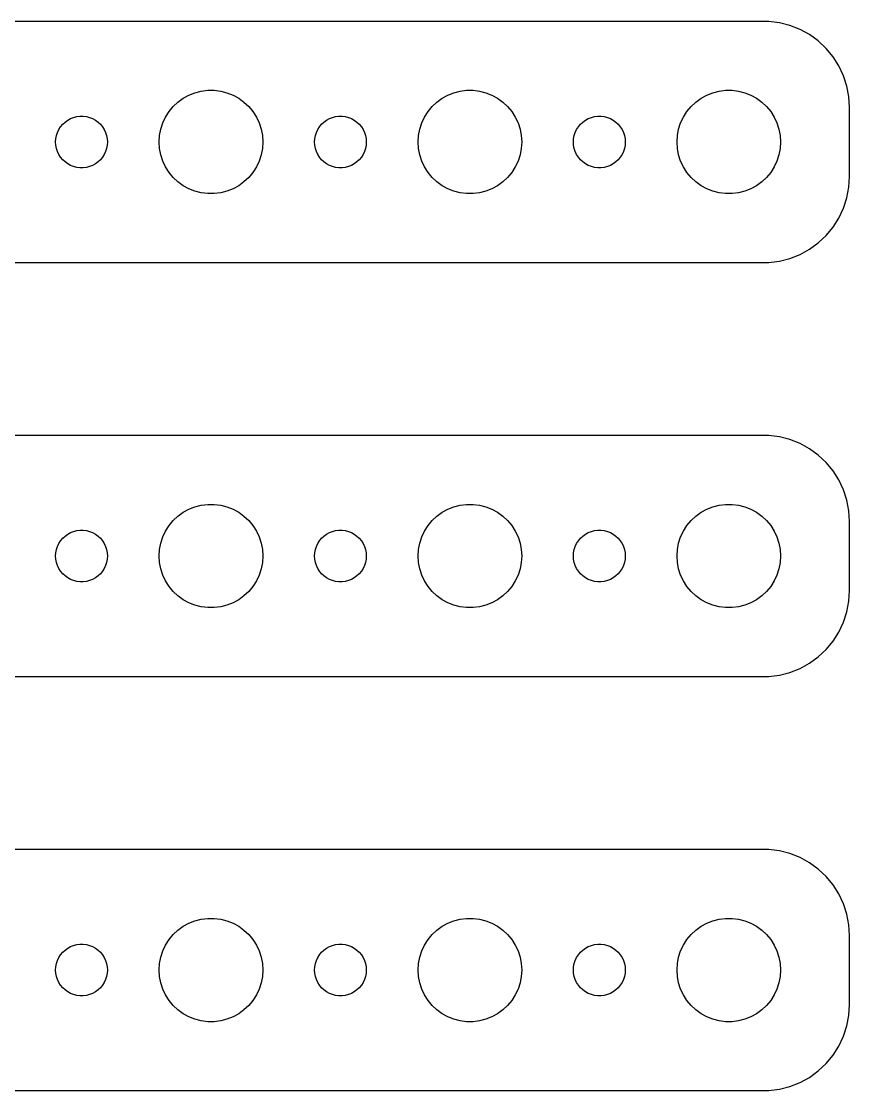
# Model space of a CAD drawing. Header units: metres. Extents: x -97 to 97, y 41 to 103.
# Drawn here: x 49 to 97, y 41 to 103 of the extents above; entities that cross this region are included whole.
import ezdxf

# ---------------------------------------------------------------- set-up
doc = ezdxf.new("R2010")
doc.units = ezdxf.units.M

msp = doc.modelspace()

# ---------------------------------------------------------------- linework, layer by layer
for p, q in [((92.3139, 102.99), (-92.3139, 102.99)), ((92.9369, 102.911), (92.3139, 102.99)), ((93.5451, 102.755), (92.9369, 102.911)), ((94.1289, 102.524), (93.5451, 102.755)), ((94.6791, 102.222), (94.1289, 102.524)), ((95.1871, 101.853), (94.6791, 102.222)), ((95.6448, 101.423), (95.1871, 101.853)), ((96.0451, 100.939), (95.6448, 101.423)), ((96.3815, 100.409), (96.0451, 100.939)), ((96.6489, 99.8406), (96.3815, 100.409)), ((96.8429, 99.2434), (96.6489, 99.8406)), ((96.9606, 98.6267), (96.8429, 99.2434)), ((58.3925, 98.533), (58.7227, 98.7145)), ((58.7227, 98.7145), (59.0729, 98.8532)), ((59.0729, 98.8532), (59.4379, 98.9469)), ((59.4379, 98.9469), (59.8116, 98.9941)), ((59.8116, 98.9941), (60.1884, 98.9941)), ((60.1884, 98.9941), (60.5621, 98.9469)), ((60.5621, 98.9469), (60.927, 98.8532)), ((60.927, 98.8532), (61.2773, 98.7145)), ((61.2773, 98.7145), (61.6075, 98.533)), ((73.3925, 98.533), (73.7227, 98.7145)), ((73.7227, 98.7145), (74.073, 98.8532)), ((74.073, 98.8532), (74.4379, 98.9469)), ((74.4379, 98.9469), (74.8116, 98.9941)), ((74.8116, 98.9941), (75.1884, 98.9941)), ((75.1884, 98.9941), (75.5621, 98.9469)), ((75.5621, 98.9469), (75.927, 98.8532)), ((75.927, 98.8532), (76.2773, 98.7145)), ((76.2773, 98.7145), (76.6075, 98.533)), ((88.3925, 98.533), (88.7227, 98.7145)), ((88.7227, 98.7145), (89.073, 98.8532)), ((89.073, 98.8532), (89.4379, 98.9469)), ((89.4379, 98.9469), (89.8116, 98.9941)), ((89.8116, 98.9941), (90.1884, 98.9941)), ((90.1884, 98.9941), (90.5621, 98.9469)), ((90.5621, 98.9469), (90.927, 98.8532)), ((90.927, 98.8532), (91.2773, 98.7145)), ((91.2773, 98.7145), (91.6075, 98.533)), ((97, 98), (96.9606, 98.6267)), ((57.5729, 97.7634), (57.8131, 98.0536)), ((57.8131, 98.0536), (58.0877, 98.3115)), ((58.0877, 98.3115), (58.3925, 98.533)), ((61.6075, 98.533), (61.9123, 98.3115)), ((61.9123, 98.3115), (62.1869, 98.0536)), ((62.1869, 98.0536), (62.427, 97.7634)), ((72.573, 97.7634), (72.8131, 98.0536)), ((72.8131, 98.0536), (73.0877, 98.3115)), ((73.0877, 98.3115), (73.3925, 98.533)), ((76.6075, 98.533), (76.9123, 98.3115)), ((76.9123, 98.3115), (77.1869, 98.0536)), ((77.1869, 98.0536), (77.427, 97.7634)), ((87.573, 97.7634), (87.8131, 98.0536)), ((87.8131, 98.0536), (88.0877, 98.3115)), ((88.0877, 98.3115), (88.3925, 98.533)), ((91.6075, 98.533), (91.9123, 98.3115)), ((91.9123, 98.3115), (92.1869, 98.0536)), ((92.1869, 98.0536), (92.427, 97.7634)), ((97, 94), (97, 98)), ((51.6963, 97.2665), (51.8613, 97.3572)), ((51.8613, 97.3572), (52.0365, 97.4266)), ((52.0365, 97.4266), (52.2189, 97.4734)), ((52.2189, 97.4734), (52.4058, 97.497)), ((52.4058, 97.497), (52.5942, 97.497)), ((52.5942, 97.497), (52.7811, 97.4734)), ((52.7811, 97.4734), (52.9635, 97.4266)), ((52.9635, 97.4266), (53.1387, 97.3572)), ((53.1387, 97.3572), (53.3037, 97.2665)), ((57.2107, 97.1044), (57.3711, 97.4453)), ((57.3711, 97.4453), (57.5729, 97.7634)), ((62.427, 97.7634), (62.6289, 97.4453)), ((62.6289, 97.4453), (62.7893, 97.1044)), ((66.6963, 97.2665), (66.8613, 97.3572)), ((66.8613, 97.3572), (67.0365, 97.4266)), ((67.0365, 97.4266), (67.2189, 97.4734)), ((67.2189, 97.4734), (67.4058, 97.497)), ((67.4058, 97.497), (67.5942, 97.497)), ((67.5942, 97.497), (67.7811, 97.4734)), ((67.7811, 97.4734), (67.9635, 97.4266)), ((67.9635, 97.4266), (68.1387, 97.3572)), ((68.1387, 97.3572), (68.3037, 97.2665)), ((72.2107, 97.1044), (72.3711, 97.4453)), ((72.3711, 97.4453), (72.573, 97.7634)), ((77.427, 97.7634), (77.6289, 97.4453)), ((77.6289, 97.4453), (77.7893, 97.1044)), ((81.6963, 97.2665), (81.8613, 97.3572)), ((81.8613, 97.3572), (82.0365, 97.4266)), ((82.0365, 97.4266), (82.2189, 97.4734)), ((82.2189, 97.4734), (82.4058, 97.497)), ((82.4058, 97.497), (82.5942, 97.497)), ((82.5942, 97.497), (82.7811, 97.4734)), ((82.7811, 97.4734), (82.9635, 97.4266)), ((82.9635, 97.4266), (83.1387, 97.3572)), ((83.1387, 97.3572), (83.3037, 97.2665)), ((87.2107, 97.1044), (87.3711, 97.4453)), ((87.3711, 97.4453), (87.573, 97.7634)), ((92.427, 97.7634), (92.6289, 97.4453)), ((92.6289, 97.4453), (92.7893, 97.1044)), ((51.1053, 96.5522), (51.1855, 96.7226)), ((51.1855, 96.7226), (51.2865, 96.8817)), ((51.2865, 96.8817), (51.4065, 97.0268)), ((51.4065, 97.0268), (51.5439, 97.1558)), ((51.5439, 97.1558), (51.6963, 97.2665)), ((53.3037, 97.2665), (53.4561, 97.1558)), ((53.4561, 97.1558), (53.5934, 97.0268)), ((53.5934, 97.0268), (53.7135, 96.8817)), ((53.7135, 96.8817), (53.8145, 96.7226)), ((53.8145, 96.7226), (53.8947, 96.5522)), ((57.0237, 96.376), (57.0942, 96.7461)), ((57.0942, 96.7461), (57.2107, 97.1044)), ((62.7893, 97.1044), (62.9057, 96.7461)), ((62.9057, 96.7461), (62.9763, 96.376)), ((66.1053, 96.5522), (66.1855, 96.7226)), ((66.1855, 96.7226), (66.2865, 96.8817)), ((66.2865, 96.8817), (66.4065, 97.0268)), ((66.4065, 97.0268), (66.5439, 97.1558)), ((66.5439, 97.1558), (66.6963, 97.2665)), ((68.3037, 97.2665), (68.4561, 97.1558)), ((68.4561, 97.1558), (68.5934, 97.0268)), ((68.5934, 97.0268), (68.7135, 96.8817)), ((68.7135, 96.8817), (68.8145, 96.7226)), ((68.8145, 96.7226), (68.8947, 96.5522)), ((72.0237, 96.376), (72.0943, 96.7461)), ((72.0943, 96.7461), (72.2107, 97.1044)), ((77.7893, 97.1044), (77.9057, 96.7461)), ((77.9057, 96.7461), (77.9763, 96.376)), ((81.1053, 96.5522), (81.1855, 96.7226)), ((81.1855, 96.7226), (81.2865, 96.8817)), ((81.2865, 96.8817), (81.4065, 97.0268)), ((81.4065, 97.0268), (81.5439, 97.1558)), ((81.5439, 97.1558), (81.6963, 97.2665)), ((83.3037, 97.2665), (83.4561, 97.1558)), ((83.4561, 97.1558), (83.5934, 97.0268)), ((83.5934, 97.0268), (83.7135, 96.8817)), ((83.7135, 96.8817), (83.8145, 96.7226)), ((83.8145, 96.7226), (83.8947, 96.5522)), ((87.0237, 96.376), (87.0943, 96.7461)), ((87.0943, 96.7461), (87.2107, 97.1044)), ((92.7893, 97.1044), (92.9057, 96.7461)), ((92.9057, 96.7461), (92.9763, 96.376)), ((51, 96), (51.0118, 96.188)), ((51.0118, 96.188), (51.0471, 96.373)), ((51.0471, 96.373), (51.1053, 96.5522)), ((53.8947, 96.5522), (53.9529, 96.373)), ((53.9529, 96.373), (53.9882, 96.188)), ((53.9882, 96.188), (54, 96)), ((57, 96), (57.0237, 96.376)), ((62.9763, 96.376), (63, 96)), ((66, 96), (66.0118, 96.188)), ((66.0118, 96.188), (66.0471, 96.373)), ((66.0471, 96.373), (66.1053, 96.5522)), ((68.8947, 96.5522), (68.9529, 96.373)), ((68.9529, 96.373), (68.9882, 96.188)), ((68.9882, 96.188), (69, 96)), ((72, 96), (72.0237, 96.376)), ((77.9763, 96.376), (78, 96)), ((81, 96), (81.0118, 96.188)), ((81.0118, 96.188), (81.0471, 96.373)), ((81.0471, 96.373), (81.1053, 96.5522)), ((83.8947, 96.5522), (83.9529, 96.373)), ((83.9529, 96.373), (83.9882, 96.188)), ((83.9882, 96.188), (84, 96)), ((87, 96), (87.0237, 96.376)), ((92.9763, 96.376), (93, 96)), ((51.0118, 95.812), (51, 96)), ((51.0471, 95.627), (51.0118, 95.812)), ((51.1053, 95.4478), (51.0471, 95.627)), ((53.9529, 95.627), (53.8947, 95.4478)), ((53.9882, 95.812), (53.9529, 95.627)), ((54, 96), (53.9882, 95.812)), ((57.0237, 95.624), (57, 96)), ((57.0942, 95.2539), (57.0237, 95.624)), ((62.9763, 95.624), (62.9057, 95.2539)), ((63, 96), (62.9763, 95.624)), ((66.0118, 95.812), (66, 96)), ((66.0471, 95.627), (66.0118, 95.812)), ((66.1053, 95.4478), (66.0471, 95.627)), ((68.9529, 95.627), (68.8947, 95.4478)), ((68.9882, 95.812), (68.9529, 95.627)), ((69, 96), (68.9882, 95.812)), ((72.0237, 95.624), (72, 96)), ((72.0943, 95.2539), (72.0237, 95.624)), ((77.9763, 95.624), (77.9057, 95.2539)), ((78, 96), (77.9763, 95.624)), ((81.0118, 95.812), (81, 96)), ((81.0471, 95.627), (81.0118, 95.812)), ((81.1053, 95.4478), (81.0471, 95.627)), ((83.9529, 95.627), (83.8947, 95.4478)), ((83.9882, 95.812), (83.9529, 95.627)), ((84, 96), (83.9882, 95.812)), ((87.0237, 95.624), (87, 96)), ((87.0943, 95.2539), (87.0237, 95.624)), ((92.9763, 95.624), (92.9057, 95.2539)), ((93, 96), (92.9763, 95.624)), ((51.1855, 95.2774), (51.1053, 95.4478)), ((51.2865, 95.1183), (51.1855, 95.2774)), ((51.4065, 94.9732), (51.2865, 95.1183)), ((51.5439, 94.8442), (51.4065, 94.9732)), ((51.6963, 94.7335), (51.5439, 94.8442)), ((53.4561, 94.8442), (53.3037, 94.7335)), ((53.5934, 94.9732), (53.4561, 94.8442)), ((53.7135, 95.1183), (53.5934, 94.9732)), ((53.8145, 95.2774), (53.7135, 95.1183)), ((53.8947, 95.4478), (53.8145, 95.2774)), ((57.2107, 94.8956), (57.0942, 95.2539)), ((57.3711, 94.5547), (57.2107, 94.8956)), ((62.7893, 94.8956), (62.6289, 94.5547)), ((62.9057, 95.2539), (62.7893, 94.8956)), ((66.1855, 95.2774), (66.1053, 95.4478)), ((66.2865, 95.1183), (66.1855, 95.2774)), ((66.4065, 94.9732), (66.2865, 95.1183)), ((66.5439, 94.8442), (66.4065, 94.9732)), ((66.6963, 94.7335), (66.5439, 94.8442)), ((68.4561, 94.8442), (68.3037, 94.7335)), ((68.5934, 94.9732), (68.4561, 94.8442)), ((68.7135, 95.1183), (68.5934, 94.9732)), ((68.8145, 95.2774), (68.7135, 95.1183)), ((68.8947, 95.4478), (68.8145, 95.2774)), ((72.2107, 94.8956), (72.0943, 95.2539)), ((72.3711, 94.5547), (72.2107, 94.8956)), ((77.7893, 94.8956), (77.6289, 94.5547)), ((77.9057, 95.2539), (77.7893, 94.8956)), ((81.1855, 95.2774), (81.1053, 95.4478)), ((81.2865, 95.1183), (81.1855, 95.2774)), ((81.4065, 94.9732), (81.2865, 95.1183)), ((81.5439, 94.8442), (81.4065, 94.9732)), ((81.6963, 94.7335), (81.5439, 94.8442)), ((83.4561, 94.8442), (83.3037, 94.7335)), ((83.5934, 94.9732), (83.4561, 94.8442)), ((83.7135, 95.1183), (83.5934, 94.9732)), ((83.8145, 95.2774), (83.7135, 95.1183)), ((83.8947, 95.4478), (83.8145, 95.2774)), ((87.2107, 94.8956), (87.0943, 95.2539)), ((87.3711, 94.5547), (87.2107, 94.8956)), ((92.7893, 94.8956), (92.6289, 94.5547)), ((92.9057, 95.2539), (92.7893, 94.8956)), ((51.8613, 94.6428), (51.6963, 94.7335)), ((52.0365, 94.5734), (51.8613, 94.6428)), ((52.2189, 94.5266), (52.0365, 94.5734)), ((52.4058, 94.503), (52.2189, 94.5266)), ((52.5942, 94.503), (52.4058, 94.503)), ((52.7811, 94.5266), (52.5942, 94.503)), ((52.9635, 94.5734), (52.7811, 94.5266)), ((53.1387, 94.6428), (52.9635, 94.5734)), ((53.3037, 94.7335), (53.1387, 94.6428)), ((57.5729, 94.2366), (57.3711, 94.5547)), ((57.8131, 93.9464), (57.5729, 94.2366)), ((62.427, 94.2366), (62.1869, 93.9464)), ((62.6289, 94.5547), (62.427, 94.2366)), ((66.8613, 94.6428), (66.6963, 94.7335)), ((67.0365, 94.5734), (66.8613, 94.6428)), ((67.2189, 94.5266), (67.0365, 94.5734)), ((67.4058, 94.503), (67.2189, 94.5266)), ((67.5942, 94.503), (67.4058, 94.503)), ((67.7811, 94.5266), (67.5942, 94.503)), ((67.9635, 94.5734), (67.7811, 94.5266)), ((68.1387, 94.6428), (67.9635, 94.5734)), ((68.3037, 94.7335), (68.1387, 94.6428)), ((72.573, 94.2366), (72.3711, 94.5547)), ((72.8131, 93.9464), (72.573, 94.2366)), ((77.427, 94.2366), (77.1869, 93.9464)), ((77.6289, 94.5547), (77.427, 94.2366)), ((81.8613, 94.6428), (81.6963, 94.7335)), ((82.0365, 94.5734), (81.8613, 94.6428)), ((82.2189, 94.5266), (82.0365, 94.5734)), ((82.4058, 94.503), (82.2189, 94.5266)), ((82.5942, 94.503), (82.4058, 94.503)), ((82.7811, 94.5266), (82.5942, 94.503)), ((82.9635, 94.5734), (82.7811, 94.5266)), ((83.1387, 94.6428), (82.9635, 94.5734)), ((83.3037, 94.7335), (83.1387, 94.6428)), ((87.573, 94.2366), (87.3711, 94.5547)), ((87.8131, 93.9464), (87.573, 94.2366)), ((92.427, 94.2366), (92.1869, 93.9464)), ((92.6289, 94.5547), (92.427, 94.2366)), ((58.0877, 93.6885), (57.8131, 93.9464)), ((58.3925, 93.467), (58.0877, 93.6885)), ((61.9123, 93.6885), (61.6075, 93.467)), ((62.1869, 93.9464), (61.9123, 93.6885)), ((73.0877, 93.6885), (72.8131, 93.9464)), ((73.3925, 93.467), (73.0877, 93.6885)), ((76.9123, 93.6885), (76.6075, 93.467)), ((77.1869, 93.9464), (76.9123, 93.6885)), ((88.0877, 93.6885), (87.8131, 93.9464)), ((88.3925, 93.467), (88.0877, 93.6885)), ((91.9123, 93.6885), (91.6075, 93.467)), ((92.1869, 93.9464), (91.9123, 93.6885)), ((96.9606, 93.3733), (97, 94)), ((58.7227, 93.2855), (58.3925, 93.467)), ((59.0729, 93.1468), (58.7227, 93.2855)), ((59.4379, 93.0531), (59.0729, 93.1468)), ((59.8116, 93.0059), (59.4379, 93.0531)), ((60.1884, 93.0059), (59.8116, 93.0059)), ((60.5621, 93.0531), (60.1884, 93.0059)), ((60.927, 93.1468), (60.5621, 93.0531)), ((61.2773, 93.2855), (60.927, 93.1468)), ((61.6075, 93.467), (61.2773, 93.2855)), ((73.7227, 93.2855), (73.3925, 93.467)), ((74.073, 93.1468), (73.7227, 93.2855)), ((74.4379, 93.0531), (74.073, 93.1468)), ((74.8116, 93.0059), (74.4379, 93.0531)), ((75.1884, 93.0059), (74.8116, 93.0059)), ((75.5621, 93.0531), (75.1884, 93.0059)), ((75.927, 93.1468), (75.5621, 93.0531)), ((76.2773, 93.2855), (75.927, 93.1468)), ((76.6075, 93.467), (76.2773, 93.2855)), ((88.7227, 93.2855), (88.3925, 93.467)), ((89.073, 93.1468), (88.7227, 93.2855)), ((89.4379, 93.0531), (89.073, 93.1468)), ((89.8116, 93.0059), (89.4379, 93.0531)), ((90.1884, 93.0059), (89.8116, 93.0059)), ((90.5621, 93.0531), (90.1884, 93.0059)), ((90.927, 93.1468), (90.5621, 93.0531)), ((91.2773, 93.2855), (90.927, 93.1468)), ((91.6075, 93.467), (91.2773, 93.2855)), ((96.8429, 92.7566), (96.9606, 93.3733)), ((96.6489, 92.1594), (96.8429, 92.7566)), ((96.3815, 91.5912), (96.6489, 92.1594)), ((96.0451, 91.0611), (96.3815, 91.5912)), ((95.1871, 90.1474), (95.6448, 90.5773)), ((95.6448, 90.5773), (96.0451, 91.0611)), ((94.6791, 89.7784), (95.1871, 90.1474)), ((93.5451, 89.2447), (94.1289, 89.4759)), ((94.1289, 89.4759), (94.6791, 89.7784)), ((-92.3139, 89.0099), (92.3139, 89.0099)), ((92.3139, 89.0099), (92.9369, 89.0886)), ((92.9369, 89.0886), (93.5451, 89.2447)), ((92.3139, 78.9901), (-92.3139, 78.9901)), ((92.9369, 78.9114), (92.3139, 78.9901)), ((93.5451, 78.7553), (92.9369, 78.9114)), ((94.1289, 78.5241), (93.5451, 78.7553)), ((94.6791, 78.2216), (94.1289, 78.5241)), ((95.1871, 77.8526), (94.6791, 78.2216)), ((95.6448, 77.4227), (95.1871, 77.8526)), ((96.0451, 76.9389), (95.6448, 77.4227)), ((96.3815, 76.4088), (96.0451, 76.9389)), ((96.6489, 75.8406), (96.3815, 76.4088)), ((96.8429, 75.2434), (96.6489, 75.8406)), ((96.9606, 74.6267), (96.8429, 75.2434)), ((58.0877, 74.3115), (58.3925, 74.533)), ((58.3925, 74.533), (58.7227, 74.7145)), ((58.7227, 74.7145), (59.0729, 74.8532)), ((59.0729, 74.8532), (59.4379, 74.9469)), ((59.4379, 74.9469), (59.8116, 74.9941)), ((59.8116, 74.9941), (60.1884, 74.9941)), ((60.1884, 74.9941), (60.5621, 74.9469)), ((60.5621, 74.9469), (60.927, 74.8532)), ((60.927, 74.8532), (61.2773, 74.7145)), ((61.2773, 74.7145), (61.6075, 74.533)), ((61.6075, 74.533), (61.9123, 74.3115)), ((73.0877, 74.3115), (73.3925, 74.533)), ((73.3925, 74.533), (73.7227, 74.7145)), ((73.7227, 74.7145), (74.073, 74.8532)), ((74.073, 74.8532), (74.4379, 74.9469)), ((74.4379, 74.9469), (74.8116, 74.9941)), ((74.8116, 74.9941), (75.1884, 74.9941)), ((75.1884, 74.9941), (75.5621, 74.9469)), ((75.5621, 74.9469), (75.927, 74.8532)), ((75.927, 74.8532), (76.2773, 74.7145)), ((76.2773, 74.7145), (76.6075, 74.533)), ((76.6075, 74.533), (76.9123, 74.3115)), ((88.0877, 74.3115), (88.3925, 74.533)), ((88.3925, 74.533), (88.7227, 74.7145)), ((88.7227, 74.7145), (89.073, 74.8532)), ((89.073, 74.8532), (89.4379, 74.9469)), ((89.4379, 74.9469), (89.8116, 74.9941)), ((89.8116, 74.9941), (90.1884, 74.9941)), ((90.1884, 74.9941), (90.5621, 74.9469)), ((90.5621, 74.9469), (90.927, 74.8532)), ((90.927, 74.8532), (91.2773, 74.7145)), ((91.2773, 74.7145), (91.6075, 74.533)), ((91.6075, 74.533), (91.9123, 74.3115)), ((97, 74), (96.9606, 74.6267)), ((57.3711, 73.4453), (57.5729, 73.7634)), ((57.5729, 73.7634), (57.8131, 74.0536)), ((57.8131, 74.0536), (58.0877, 74.3115)), ((61.9123, 74.3115), (62.1869, 74.0536)), ((62.1869, 74.0536), (62.427, 73.7634)), ((62.427, 73.7634), (62.6289, 73.4453)), ((72.3711, 73.4453), (72.573, 73.7634)), ((72.573, 73.7634), (72.8131, 74.0536)), ((72.8131, 74.0536), (73.0877, 74.3115)), ((76.9123, 74.3115), (77.1869, 74.0536)), ((77.1869, 74.0536), (77.427, 73.7634)), ((77.427, 73.7634), (77.6289, 73.4453)), ((87.3711, 73.4453), (87.573, 73.7634)), ((87.573, 73.7634), (87.8131, 74.0536)), ((87.8131, 74.0536), (88.0877, 74.3115)), ((91.9123, 74.3115), (92.1869, 74.0536)), ((92.1869, 74.0536), (92.427, 73.7634)), ((92.427, 73.7634), (92.6289, 73.4453)), ((97, 70), (97, 74)), ((51.4065, 73.0268), (51.5439, 73.1558)), ((51.5439, 73.1558), (51.6963, 73.2665)), ((51.6963, 73.2665), (51.8613, 73.3572)), ((51.8613, 73.3572), (52.0365, 73.4266)), ((52.0365, 73.4266), (52.2189, 73.4734)), ((52.2189, 73.4734), (52.4058, 73.497)), ((52.4058, 73.497), (52.5942, 73.497)), ((52.5942, 73.497), (52.7811, 73.4734)), ((52.7811, 73.4734), (52.9635, 73.4266)), ((52.9635, 73.4266), (53.1387, 73.3572)), ((53.1387, 73.3572), (53.3037, 73.2665)), ((53.3037, 73.2665), (53.4561, 73.1558)), ((53.4561, 73.1558), (53.5934, 73.0268)), ((57.2107, 73.1044), (57.3711, 73.4453)), ((62.6289, 73.4453), (62.7893, 73.1044)), ((66.4065, 73.0268), (66.5439, 73.1558)), ((66.5439, 73.1558), (66.6963, 73.2665)), ((66.6963, 73.2665), (66.8613, 73.3572)), ((66.8613, 73.3572), (67.0365, 73.4266)), ((67.0365, 73.4266), (67.2189, 73.4734)), ((67.2189, 73.4734), (67.4058, 73.497)), ((67.4058, 73.497), (67.5942, 73.497)), ((67.5942, 73.497), (67.7811, 73.4734)), ((67.7811, 73.4734), (67.9635, 73.4266)), ((67.9635, 73.4266), (68.1387, 73.3572)), ((68.1387, 73.3572), (68.3037, 73.2665)), ((68.3037, 73.2665), (68.4561, 73.1558)), ((68.4561, 73.1558), (68.5934, 73.0268)), ((72.2107, 73.1044), (72.3711, 73.4453)), ((77.6289, 73.4453), (77.7893, 73.1044)), ((81.4065, 73.0268), (81.5439, 73.1558)), ((81.5439, 73.1558), (81.6963, 73.2665)), ((81.6963, 73.2665), (81.8613, 73.3572)), ((81.8613, 73.3572), (82.0365, 73.4266)), ((82.0365, 73.4266), (82.2189, 73.4734)), ((82.2189, 73.4734), (82.4058, 73.497)), ((82.4058, 73.497), (82.5942, 73.497)), ((82.5942, 73.497), (82.7811, 73.4734)), ((82.7811, 73.4734), (82.9635, 73.4266)), ((82.9635, 73.4266), (83.1387, 73.3572)), ((83.1387, 73.3572), (83.3037, 73.2665)), ((83.3037, 73.2665), (83.4561, 73.1558)), ((83.4561, 73.1558), (83.5934, 73.0268)), ((87.2107, 73.1044), (87.3711, 73.4453)), ((92.6289, 73.4453), (92.7893, 73.1044)), ((51.0471, 72.373), (51.1053, 72.5522)), ((51.1053, 72.5522), (51.1855, 72.7226)), ((51.1855, 72.7226), (51.2865, 72.8817)), ((51.2865, 72.8817), (51.4065, 73.0268)), ((53.5934, 73.0268), (53.7135, 72.8817)), ((53.7135, 72.8817), (53.8145, 72.7226)), ((53.8145, 72.7226), (53.8947, 72.5522)), ((53.8947, 72.5522), (53.9529, 72.373)), ((57.0237, 72.376), (57.0942, 72.7461)), ((57.0942, 72.7461), (57.2107, 73.1044)), ((62.7893, 73.1044), (62.9057, 72.7461)), ((62.9057, 72.7461), (62.9763, 72.376)), ((66.0471, 72.373), (66.1053, 72.5522)), ((66.1053, 72.5522), (66.1855, 72.7226)), ((66.1855, 72.7226), (66.2865, 72.8817)), ((66.2865, 72.8817), (66.4065, 73.0268)), ((68.5934, 73.0268), (68.7135, 72.8817)), ((68.7135, 72.8817), (68.8145, 72.7226)), ((68.8145, 72.7226), (68.8947, 72.5522)), ((68.8947, 72.5522), (68.9529, 72.373)), ((72.0237, 72.376), (72.0943, 72.7461)), ((72.0943, 72.7461), (72.2107, 73.1044)), ((77.7893, 73.1044), (77.9057, 72.7461)), ((77.9057, 72.7461), (77.9763, 72.376)), ((81.0471, 72.373), (81.1053, 72.5522)), ((81.1053, 72.5522), (81.1855, 72.7226)), ((81.1855, 72.7226), (81.2865, 72.8817)), ((81.2865, 72.8817), (81.4065, 73.0268)), ((83.5934, 73.0268), (83.7135, 72.8817)), ((83.7135, 72.8817), (83.8145, 72.7226)), ((83.8145, 72.7226), (83.8947, 72.5522)), ((83.8947, 72.5522), (83.9529, 72.373)), ((87.0237, 72.376), (87.0943, 72.7461)), ((87.0943, 72.7461), (87.2107, 73.1044)), ((92.7893, 73.1044), (92.9057, 72.7461)), ((92.9057, 72.7461), (92.9763, 72.376)), ((51, 72), (51.0118, 72.188)), ((51.0118, 71.812), (51, 72)), ((51.0118, 72.188), (51.0471, 72.373)), ((53.9529, 72.373), (53.9882, 72.188)), ((53.9882, 72.188), (54, 72)), ((54, 72), (53.9882, 71.812)), ((57, 72), (57.0237, 72.376)), ((57.0237, 71.624), (57, 72)), ((62.9763, 72.376), (63, 72)), ((63, 72), (62.9763, 71.624)), ((66, 72), (66.0118, 72.188)), ((66.0118, 71.812), (66, 72)), ((66.0118, 72.188), (66.0471, 72.373)), ((68.9529, 72.373), (68.9882, 72.188)), ((68.9882, 72.188), (69, 72)), ((69, 72), (68.9882, 71.812)), ((72, 72), (72.0237, 72.376)), ((72.0237, 71.624), (72, 72)), ((77.9763, 72.376), (78, 72)), ((78, 72), (77.9763, 71.624)), ((81, 72), (81.0118, 72.188)), ((81.0118, 71.812), (81, 72)), ((81.0118, 72.188), (81.0471, 72.373)), ((83.9529, 72.373), (83.9882, 72.188)), ((83.9882, 72.188), (84, 72)), ((84, 72), (83.9882, 71.812)), ((87, 72), (87.0237, 72.376)), ((87.0237, 71.624), (87, 72)), ((92.9763, 72.376), (93, 72)), ((93, 72), (92.9763, 71.624)), ((51.0471, 71.627), (51.0118, 71.812)), ((51.1053, 71.4478), (51.0471, 71.627)), ((51.1855, 71.2774), (51.1053, 71.4478)), ((51.2865, 71.1183), (51.1855, 71.2774)), ((53.8145, 71.2774), (53.7135, 71.1183)), ((53.8947, 71.4478), (53.8145, 71.2774)), ((53.9529, 71.627), (53.8947, 71.4478)), ((53.9882, 71.812), (53.9529, 71.627)), ((57.0942, 71.2539), (57.0237, 71.624)), ((62.9763, 71.624), (62.9057, 71.2539)), ((66.0471, 71.627), (66.0118, 71.812)), ((66.1053, 71.4478), (66.0471, 71.627)), ((66.1855, 71.2774), (66.1053, 71.4478)), ((66.2865, 71.1183), (66.1855, 71.2774)), ((68.8145, 71.2774), (68.7135, 71.1183)), ((68.8947, 71.4478), (68.8145, 71.2774)), ((68.9529, 71.627), (68.8947, 71.4478)), ((68.9882, 71.812), (68.9529, 71.627)), ((72.0943, 71.2539), (72.0237, 71.624)), ((77.9763, 71.624), (77.9057, 71.2539)), ((81.0471, 71.627), (81.0118, 71.812)), ((81.1053, 71.4478), (81.0471, 71.627)), ((81.1855, 71.2774), (81.1053, 71.4478)), ((81.2865, 71.1183), (81.1855, 71.2774)), ((83.8145, 71.2774), (83.7135, 71.1183)), ((83.8947, 71.4478), (83.8145, 71.2774)), ((83.9529, 71.627), (83.8947, 71.4478)), ((83.9882, 71.812), (83.9529, 71.627)), ((87.0943, 71.2539), (87.0237, 71.624)), ((92.9763, 71.624), (92.9057, 71.2539)), ((51.4065, 70.9732), (51.2865, 71.1183)), ((51.5439, 70.8442), (51.4065, 70.9732)), ((51.6963, 70.7335), (51.5439, 70.8442)), ((51.8613, 70.6428), (51.6963, 70.7335)), ((53.3037, 70.7335), (53.1387, 70.6428)), ((53.4561, 70.8442), (53.3037, 70.7335)), ((53.5934, 70.9732), (53.4561, 70.8442)), ((53.7135, 71.1183), (53.5934, 70.9732)), ((57.2107, 70.8956), (57.0942, 71.2539)), ((57.3711, 70.5547), (57.2107, 70.8956)), ((62.7893, 70.8956), (62.6289, 70.5547)), ((62.9057, 71.2539), (62.7893, 70.8956)), ((66.4065, 70.9732), (66.2865, 71.1183)), ((66.5439, 70.8442), (66.4065, 70.9732)), ((66.6963, 70.7335), (66.5439, 70.8442)), ((66.8613, 70.6428), (66.6963, 70.7335)), ((68.3037, 70.7335), (68.1387, 70.6428)), ((68.4561, 70.8442), (68.3037, 70.7335)), ((68.5934, 70.9732), (68.4561, 70.8442)), ((68.7135, 71.1183), (68.5934, 70.9732)), ((72.2107, 70.8956), (72.0943, 71.2539)), ((72.3711, 70.5547), (72.2107, 70.8956)), ((77.7893, 70.8956), (77.6289, 70.5547)), ((77.9057, 71.2539), (77.7893, 70.8956)), ((81.4065, 70.9732), (81.2865, 71.1183)), ((81.5439, 70.8442), (81.4065, 70.9732)), ((81.6963, 70.7335), (81.5439, 70.8442)), ((81.8613, 70.6428), (81.6963, 70.7335)), ((83.3037, 70.7335), (83.1387, 70.6428)), ((83.4561, 70.8442), (83.3037, 70.7335)), ((83.5934, 70.9732), (83.4561, 70.8442)), ((83.7135, 71.1183), (83.5934, 70.9732)), ((87.2107, 70.8956), (87.0943, 71.2539)), ((87.3711, 70.5547), (87.2107, 70.8956)), ((92.7893, 70.8956), (92.6289, 70.5547)), ((92.9057, 71.2539), (92.7893, 70.8956)), ((52.0365, 70.5734), (51.8613, 70.6428)), ((52.2189, 70.5266), (52.0365, 70.5734)), ((52.4058, 70.503), (52.2189, 70.5266)), ((52.5942, 70.503), (52.4058, 70.503)), ((52.7811, 70.5266), (52.5942, 70.503)), ((52.9635, 70.5734), (52.7811, 70.5266)), ((53.1387, 70.6428), (52.9635, 70.5734)), ((57.5729, 70.2366), (57.3711, 70.5547)), ((57.8131, 69.9464), (57.5729, 70.2366)), ((62.427, 70.2366), (62.1869, 69.9464)), ((62.6289, 70.5547), (62.427, 70.2366)), ((67.0365, 70.5734), (66.8613, 70.6428)), ((67.2189, 70.5266), (67.0365, 70.5734)), ((67.4058, 70.503), (67.2189, 70.5266)), ((67.5942, 70.503), (67.4058, 70.503)), ((67.7811, 70.5266), (67.5942, 70.503)), ((67.9635, 70.5734), (67.7811, 70.5266)), ((68.1387, 70.6428), (67.9635, 70.5734)), ((72.573, 70.2366), (72.3711, 70.5547)), ((72.8131, 69.9464), (72.573, 70.2366)), ((77.427, 70.2366), (77.1869, 69.9464)), ((77.6289, 70.5547), (77.427, 70.2366)), ((82.0365, 70.5734), (81.8613, 70.6428)), ((82.2189, 70.5266), (82.0365, 70.5734)), ((82.4058, 70.503), (82.2189, 70.5266)), ((82.5942, 70.503), (82.4058, 70.503)), ((82.7811, 70.5266), (82.5942, 70.503)), ((82.9635, 70.5734), (82.7811, 70.5266)), ((83.1387, 70.6428), (82.9635, 70.5734)), ((87.573, 70.2366), (87.3711, 70.5547)), ((87.8131, 69.9464), (87.573, 70.2366)), ((92.427, 70.2366), (92.1869, 69.9464)), ((92.6289, 70.5547), (92.427, 70.2366)), ((58.0877, 69.6885), (57.8131, 69.9464)), ((58.3925, 69.467), (58.0877, 69.6885)), ((58.7227, 69.2855), (58.3925, 69.467)), ((61.6075, 69.467), (61.2773, 69.2855)), ((61.9123, 69.6885), (61.6075, 69.467)), ((62.1869, 69.9464), (61.9123, 69.6885)), ((73.0877, 69.6885), (72.8131, 69.9464)), ((73.3925, 69.467), (73.0877, 69.6885)), ((73.7227, 69.2855), (73.3925, 69.467)), ((76.6075, 69.467), (76.2773, 69.2855)), ((76.9123, 69.6885), (76.6075, 69.467)), ((77.1869, 69.9464), (76.9123, 69.6885)), ((88.0877, 69.6885), (87.8131, 69.9464)), ((88.3925, 69.467), (88.0877, 69.6885)), ((88.7227, 69.2855), (88.3925, 69.467)), ((91.6075, 69.467), (91.2773, 69.2855)), ((91.9123, 69.6885), (91.6075, 69.467)), ((92.1869, 69.9464), (91.9123, 69.6885)), ((96.9606, 69.3733), (97, 70)), ((59.0729, 69.1468), (58.7227, 69.2855)), ((59.4379, 69.0531), (59.0729, 69.1468)), ((59.8116, 69.0059), (59.4379, 69.0531)), ((60.1884, 69.0059), (59.8116, 69.0059)), ((60.5621, 69.0531), (60.1884, 69.0059)), ((60.927, 69.1468), (60.5621, 69.0531)), ((61.2773, 69.2855), (60.927, 69.1468)), ((74.073, 69.1468), (73.7227, 69.2855)), ((74.4379, 69.0531), (74.073, 69.1468)), ((74.8116, 69.0059), (74.4379, 69.0531)), ((75.1884, 69.0059), (74.8116, 69.0059)), ((75.5621, 69.0531), (75.1884, 69.0059)), ((75.927, 69.1468), (75.5621, 69.0531)), ((76.2773, 69.2855), (75.927, 69.1468)), ((89.073, 69.1468), (88.7227, 69.2855)), ((89.4379, 69.0531), (89.073, 69.1468)), ((89.8116, 69.0059), (89.4379, 69.0531)), ((90.1884, 69.0059), (89.8116, 69.0059)), ((90.5621, 69.0531), (90.1884, 69.0059)), ((90.927, 69.1468), (90.5621, 69.0531)), ((91.2773, 69.2855), (90.927, 69.1468)), ((96.8429, 68.7566), (96.9606, 69.3733)), ((96.6489, 68.1594), (96.8429, 68.7566)), ((96.0451, 67.0611), (96.3815, 67.5912)), ((96.3815, 67.5912), (96.6489, 68.1594)), ((95.6448, 66.5773), (96.0451, 67.0611)), ((95.1871, 66.1474), (95.6448, 66.5773)), ((94.1289, 65.4759), (94.6791, 65.7784)), ((94.6791, 65.7784), (95.1871, 66.1474)), ((92.3139, 65.0099), (92.9369, 65.0886)), ((92.9369, 65.0886), (93.5451, 65.2447)), ((93.5451, 65.2447), (94.1289, 65.4759)), ((-92.3139, 65.0099), (92.3139, 65.0099)), ((92.3139, 54.9901), (-92.3139, 54.9901)), ((92.9369, 54.9114), (92.3139, 54.9901)), ((93.5451, 54.7553), (92.9369, 54.9114)), ((94.1289, 54.5241), (93.5451, 54.7553)), ((94.6791, 54.2216), (94.1289, 54.5241)), ((95.1871, 53.8526), (94.6791, 54.2216)), ((95.6448, 53.4227), (95.1871, 53.8526)), ((96.0451, 52.9389), (95.6448, 53.4227)), ((96.3815, 52.4088), (96.0451, 52.9389)), ((96.6489, 51.8406), (96.3815, 52.4088)), ((96.8429, 51.2434), (96.6489, 51.8406)), ((58.7227, 50.7145), (59.0729, 50.8532)), ((59.0729, 50.8532), (59.4379, 50.9469)), ((59.4379, 50.9469), (59.8116, 50.9941)), ((59.8116, 50.9941), (60.1884, 50.9941)), ((60.1884, 50.9941), (60.5621, 50.9469)), ((60.5621, 50.9469), (60.927, 50.8532)), ((60.927, 50.8532), (61.2773, 50.7145)), ((73.7227, 50.7145), (74.073, 50.8532)), ((74.073, 50.8532), (74.4379, 50.9469)), ((74.4379, 50.9469), (74.8116, 50.9941)), ((74.8116, 50.9941), (75.1884, 50.9941)), ((75.1884, 50.9941), (75.5621, 50.9469)), ((75.5621, 50.9469), (75.927, 50.8532)), ((75.927, 50.8532), (76.2773, 50.7145)), ((88.7227, 50.7145), (89.073, 50.8532)), ((89.073, 50.8532), (89.4379, 50.9469)), ((89.4379, 50.9469), (89.8116, 50.9941)), ((89.8116, 50.9941), (90.1884, 50.9941)), ((90.1884, 50.9941), (90.5621, 50.9469)), ((90.5621, 50.9469), (90.927, 50.8532)), ((90.927, 50.8532), (91.2773, 50.7145)), ((96.9606, 50.6267), (96.8429, 51.2434)), ((57.8131, 50.0536), (58.0877, 50.3115)), ((58.0877, 50.3115), (58.3925, 50.533)), ((58.3925, 50.533), (58.7227, 50.7145)), ((61.2773, 50.7145), (61.6075, 50.533)), ((61.6075, 50.533), (61.9123, 50.3115)), ((61.9123, 50.3115), (62.1869, 50.0536)), ((72.8131, 50.0536), (73.0877, 50.3115)), ((73.0877, 50.3115), (73.3925, 50.533)), ((73.3925, 50.533), (73.7227, 50.7145)), ((76.2773, 50.7145), (76.6075, 50.533)), ((76.6075, 50.533), (76.9123, 50.3115)), ((76.9123, 50.3115), (77.1869, 50.0536)), ((87.8131, 50.0536), (88.0877, 50.3115)), ((88.0877, 50.3115), (88.3925, 50.533)), ((88.3925, 50.533), (88.7227, 50.7145)), ((91.2773, 50.7145), (91.6075, 50.533)), ((91.6075, 50.533), (91.9123, 50.3115)), ((91.9123, 50.3115), (92.1869, 50.0536)), ((97, 50), (96.9606, 50.6267)), ((57.3711, 49.4453), (57.5729, 49.7634)), ((57.5729, 49.7634), (57.8131, 50.0536)), ((62.1869, 50.0536), (62.427, 49.7634)), ((62.427, 49.7634), (62.6289, 49.4453)), ((72.3711, 49.4453), (72.573, 49.7634)), ((72.573, 49.7634), (72.8131, 50.0536)), ((77.1869, 50.0536), (77.427, 49.7634)), ((77.427, 49.7634), (77.6289, 49.4453)), ((87.3711, 49.4453), (87.573, 49.7634)), ((87.573, 49.7634), (87.8131, 50.0536)), ((92.1869, 50.0536), (92.427, 49.7634)), ((92.427, 49.7634), (92.6289, 49.4453)), ((97, 46), (97, 50)), ((51.2865, 48.8817), (51.4065, 49.0268)), ((51.4065, 49.0268), (51.5439, 49.1558)), ((51.5439, 49.1558), (51.6963, 49.2665)), ((51.6963, 49.2665), (51.8613, 49.3572)), ((51.8613, 49.3572), (52.0365, 49.4266)), ((52.0365, 49.4266), (52.2189, 49.4734)), ((52.2189, 49.4734), (52.4058, 49.497)), ((52.4058, 49.497), (52.5942, 49.497)), ((52.5942, 49.497), (52.7811, 49.4734)), ((52.7811, 49.4734), (52.9635, 49.4266)), ((52.9635, 49.4266), (53.1387, 49.3572)), ((53.1387, 49.3572), (53.3037, 49.2665)), ((53.3037, 49.2665), (53.4561, 49.1558)), ((53.4561, 49.1558), (53.5934, 49.0268)), ((53.5934, 49.0268), (53.7135, 48.8817)), ((57.0942, 48.7461), (57.2107, 49.1044)), ((57.2107, 49.1044), (57.3711, 49.4453)), ((62.6289, 49.4453), (62.7893, 49.1044)), ((62.7893, 49.1044), (62.9057, 48.7461)), ((66.2865, 48.8817), (66.4065, 49.0268)), ((66.4065, 49.0268), (66.5439, 49.1558)), ((66.5439, 49.1558), (66.6963, 49.2665)), ((66.6963, 49.2665), (66.8613, 49.3572)), ((66.8613, 49.3572), (67.0365, 49.4266)), ((67.0365, 49.4266), (67.2189, 49.4734)), ((67.2189, 49.4734), (67.4058, 49.497)), ((67.4058, 49.497), (67.5942, 49.497)), ((67.5942, 49.497), (67.7811, 49.4734)), ((67.7811, 49.4734), (67.9635, 49.4266)), ((67.9635, 49.4266), (68.1387, 49.3572)), ((68.1387, 49.3572), (68.3037, 49.2665)), ((68.3037, 49.2665), (68.4561, 49.1558)), ((68.4561, 49.1558), (68.5934, 49.0268)), ((68.5934, 49.0268), (68.7135, 48.8817)), ((72.0943, 48.7461), (72.2107, 49.1044)), ((72.2107, 49.1044), (72.3711, 49.4453)), ((77.6289, 49.4453), (77.7893, 49.1044)), ((77.7893, 49.1044), (77.9057, 48.7461)), ((81.2865, 48.8817), (81.4065, 49.0268)), ((81.4065, 49.0268), (81.5439, 49.1558)), ((81.5439, 49.1558), (81.6963, 49.2665)), ((81.6963, 49.2665), (81.8613, 49.3572)), ((81.8613, 49.3572), (82.0365, 49.4266)), ((82.0365, 49.4266), (82.2189, 49.4734)), ((82.2189, 49.4734), (82.4058, 49.497)), ((82.4058, 49.497), (82.5942, 49.497)), ((82.5942, 49.497), (82.7811, 49.4734)), ((82.7811, 49.4734), (82.9635, 49.4266)), ((82.9635, 49.4266), (83.1387, 49.3572)), ((83.1387, 49.3572), (83.3037, 49.2665)), ((83.3037, 49.2665), (83.4561, 49.1558)), ((83.4561, 49.1558), (83.5934, 49.0268)), ((83.5934, 49.0268), (83.7135, 48.8817)), ((87.0943, 48.7461), (87.2107, 49.1044)), ((87.2107, 49.1044), (87.3711, 49.4453)), ((92.6289, 49.4453), (92.7893, 49.1044)), ((92.7893, 49.1044), (92.9057, 48.7461)), ((51.0118, 48.188), (51.0471, 48.373)), ((51.0471, 48.373), (51.1053, 48.5522)), ((51.1053, 48.5522), (51.1855, 48.7226)), ((51.1855, 48.7226), (51.2865, 48.8817)), ((53.7135, 48.8817), (53.8145, 48.7226)), ((53.8145, 48.7226), (53.8947, 48.5522)), ((53.8947, 48.5522), (53.9529, 48.373)), ((53.9529, 48.373), (53.9882, 48.188)), ((57, 48), (57.0237, 48.376)), ((57.0237, 48.376), (57.0942, 48.7461)), ((62.9057, 48.7461), (62.9763, 48.376)), ((62.9763, 48.376), (63, 48)), ((66.0118, 48.188), (66.0471, 48.373)), ((66.0471, 48.373), (66.1053, 48.5522)), ((66.1053, 48.5522), (66.1855, 48.7226)), ((66.1855, 48.7226), (66.2865, 48.8817)), ((68.7135, 48.8817), (68.8145, 48.7226)), ((68.8145, 48.7226), (68.8947, 48.5522)), ((68.8947, 48.5522), (68.9529, 48.373)), ((68.9529, 48.373), (68.9882, 48.188)), ((72, 48), (72.0237, 48.376)), ((72.0237, 48.376), (72.0943, 48.7461)), ((77.9057, 48.7461), (77.9763, 48.376)), ((77.9763, 48.376), (78, 48)), ((81.0118, 48.188), (81.0471, 48.373)), ((81.0471, 48.373), (81.1053, 48.5522)), ((81.1053, 48.5522), (81.1855, 48.7226)), ((81.1855, 48.7226), (81.2865, 48.8817)), ((83.7135, 48.8817), (83.8145, 48.7226)), ((83.8145, 48.7226), (83.8947, 48.5522)), ((83.8947, 48.5522), (83.9529, 48.373)), ((83.9529, 48.373), (83.9882, 48.188)), ((87, 48), (87.0237, 48.376)), ((87.0237, 48.376), (87.0943, 48.7461)), ((92.9057, 48.7461), (92.9763, 48.376)), ((92.9763, 48.376), (93, 48)), ((51, 48), (51.0118, 48.188)), ((51.0118, 47.812), (51, 48)), ((51.0471, 47.627), (51.0118, 47.812)), ((53.9882, 47.812), (53.9529, 47.627)), ((53.9882, 48.188), (54, 48)), ((54, 48), (53.9882, 47.812)), ((57.0237, 47.624), (57, 48)), ((63, 48), (62.9763, 47.624)), ((66, 48), (66.0118, 48.188)), ((66.0118, 47.812), (66, 48)), ((66.0471, 47.627), (66.0118, 47.812)), ((68.9882, 47.812), (68.9529, 47.627)), ((68.9882, 48.188), (69, 48)), ((69, 48), (68.9882, 47.812)), ((72.0237, 47.624), (72, 48)), ((78, 48), (77.9763, 47.624)), ((81, 48), (81.0118, 48.188)), ((81.0118, 47.812), (81, 48)), ((81.0471, 47.627), (81.0118, 47.812)), ((83.9882, 47.812), (83.9529, 47.627)), ((83.9882, 48.188), (84, 48)), ((84, 48), (83.9882, 47.812)), ((87.0237, 47.624), (87, 48)), ((93, 48), (92.9763, 47.624)), ((51.1053, 47.4478), (51.0471, 47.627)), ((51.1855, 47.2774), (51.1053, 47.4478)), ((51.2865, 47.1183), (51.1855, 47.2774)), ((51.4065, 46.9732), (51.2865, 47.1183)), ((53.7135, 47.1183), (53.5934, 46.9732)), ((53.8145, 47.2774), (53.7135, 47.1183)), ((53.8947, 47.4478), (53.8145, 47.2774)), ((53.9529, 47.627), (53.8947, 47.4478)), ((57.0942, 47.2539), (57.0237, 47.624)), ((57.2107, 46.8956), (57.0942, 47.2539)), ((62.9057, 47.2539), (62.7893, 46.8956)), ((62.9763, 47.624), (62.9057, 47.2539)), ((66.1053, 47.4478), (66.0471, 47.627)), ((66.1855, 47.2774), (66.1053, 47.4478)), ((66.2865, 47.1183), (66.1855, 47.2774)), ((66.4065, 46.9732), (66.2865, 47.1183)), ((68.7135, 47.1183), (68.5934, 46.9732)), ((68.8145, 47.2774), (68.7135, 47.1183)), ((68.8947, 47.4478), (68.8145, 47.2774)), ((68.9529, 47.627), (68.8947, 47.4478)), ((72.0943, 47.2539), (72.0237, 47.624)), ((72.2107, 46.8956), (72.0943, 47.2539)), ((77.9057, 47.2539), (77.7893, 46.8956)), ((77.9763, 47.624), (77.9057, 47.2539)), ((81.1053, 47.4478), (81.0471, 47.627)), ((81.1855, 47.2774), (81.1053, 47.4478)), ((81.2865, 47.1183), (81.1855, 47.2774)), ((81.4065, 46.9732), (81.2865, 47.1183)), ((83.7135, 47.1183), (83.5934, 46.9732)), ((83.8145, 47.2774), (83.7135, 47.1183)), ((83.8947, 47.4478), (83.8145, 47.2774)), ((83.9529, 47.627), (83.8947, 47.4478)), ((87.0943, 47.2539), (87.0237, 47.624)), ((87.2107, 46.8956), (87.0943, 47.2539)), ((92.9057, 47.2539), (92.7893, 46.8956)), ((92.9763, 47.624), (92.9057, 47.2539)), ((51.5439, 46.8442), (51.4065, 46.9732)), ((51.6963, 46.7335), (51.5439, 46.8442)), ((51.8613, 46.6428), (51.6963, 46.7335)), ((52.0365, 46.5734), (51.8613, 46.6428)), ((52.2189, 46.5266), (52.0365, 46.5734)), ((52.4058, 46.503), (52.2189, 46.5266)), ((52.5942, 46.503), (52.4058, 46.503)), ((52.7811, 46.5266), (52.5942, 46.503)), ((52.9635, 46.5734), (52.7811, 46.5266)), ((53.1387, 46.6428), (52.9635, 46.5734)), ((53.3037, 46.7335), (53.1387, 46.6428)), ((53.4561, 46.8442), (53.3037, 46.7335)), ((53.5934, 46.9732), (53.4561, 46.8442)), ((57.3711, 46.5547), (57.2107, 46.8956)), ((57.5729, 46.2366), (57.3711, 46.5547)), ((62.6289, 46.5547), (62.427, 46.2366)), ((62.7893, 46.8956), (62.6289, 46.5547)), ((66.5439, 46.8442), (66.4065, 46.9732)), ((66.6963, 46.7335), (66.5439, 46.8442)), ((66.8613, 46.6428), (66.6963, 46.7335)), ((67.0365, 46.5734), (66.8613, 46.6428)), ((67.2189, 46.5266), (67.0365, 46.5734)), ((67.4058, 46.503), (67.2189, 46.5266)), ((67.5942, 46.503), (67.4058, 46.503)), ((67.7811, 46.5266), (67.5942, 46.503)), ((67.9635, 46.5734), (67.7811, 46.5266)), ((68.1387, 46.6428), (67.9635, 46.5734)), ((68.3037, 46.7335), (68.1387, 46.6428)), ((68.4561, 46.8442), (68.3037, 46.7335)), ((68.5934, 46.9732), (68.4561, 46.8442)), ((72.3711, 46.5547), (72.2107, 46.8956)), ((72.573, 46.2366), (72.3711, 46.5547)), ((77.6289, 46.5547), (77.427, 46.2366)), ((77.7893, 46.8956), (77.6289, 46.5547)), ((81.5439, 46.8442), (81.4065, 46.9732)), ((81.6963, 46.7335), (81.5439, 46.8442)), ((81.8613, 46.6428), (81.6963, 46.7335)), ((82.0365, 46.5734), (81.8613, 46.6428)), ((82.2189, 46.5266), (82.0365, 46.5734)), ((82.4058, 46.503), (82.2189, 46.5266)), ((82.5942, 46.503), (82.4058, 46.503)), ((82.7811, 46.5266), (82.5942, 46.503)), ((82.9635, 46.5734), (82.7811, 46.5266)), ((83.1387, 46.6428), (82.9635, 46.5734)), ((83.3037, 46.7335), (83.1387, 46.6428)), ((83.4561, 46.8442), (83.3037, 46.7335)), ((83.5934, 46.9732), (83.4561, 46.8442)), ((87.3711, 46.5547), (87.2107, 46.8956)), ((87.573, 46.2366), (87.3711, 46.5547)), ((92.6289, 46.5547), (92.427, 46.2366)), ((92.7893, 46.8956), (92.6289, 46.5547)), ((57.8131, 45.9464), (57.5729, 46.2366)), ((58.0877, 45.6885), (57.8131, 45.9464)), ((62.1869, 45.9464), (61.9123, 45.6885)), ((62.427, 46.2366), (62.1869, 45.9464)), ((72.8131, 45.9464), (72.573, 46.2366)), ((73.0877, 45.6885), (72.8131, 45.9464)), ((77.1869, 45.9464), (76.9123, 45.6885)), ((77.427, 46.2366), (77.1869, 45.9464)), ((87.8131, 45.9464), (87.573, 46.2366)), ((88.0877, 45.6885), (87.8131, 45.9464)), ((92.1869, 45.9464), (91.9123, 45.6885)), ((92.427, 46.2366), (92.1869, 45.9464)), ((96.9606, 45.3733), (97, 46)), ((58.3925, 45.467), (58.0877, 45.6885)), ((58.7227, 45.2855), (58.3925, 45.467)), ((59.0729, 45.1468), (58.7227, 45.2855)), ((61.2773, 45.2855), (60.927, 45.1468)), ((61.6075, 45.467), (61.2773, 45.2855)), ((61.9123, 45.6885), (61.6075, 45.467)), ((73.3925, 45.467), (73.0877, 45.6885)), ((73.7227, 45.2855), (73.3925, 45.467)), ((74.073, 45.1468), (73.7227, 45.2855)), ((76.2773, 45.2855), (75.927, 45.1468)), ((76.6075, 45.467), (76.2773, 45.2855)), ((76.9123, 45.6885), (76.6075, 45.467)), ((88.3925, 45.467), (88.0877, 45.6885)), ((88.7227, 45.2855), (88.3925, 45.467)), ((89.073, 45.1468), (88.7227, 45.2855)), ((91.2773, 45.2855), (90.927, 45.1468)), ((91.6075, 45.467), (91.2773, 45.2855)), ((91.9123, 45.6885), (91.6075, 45.467)), ((96.8429, 44.7566), (96.9606, 45.3733)), ((59.4379, 45.0531), (59.0729, 45.1468)), ((59.8116, 45.0059), (59.4379, 45.0531)), ((60.1884, 45.0059), (59.8116, 45.0059)), ((60.5621, 45.0531), (60.1884, 45.0059)), ((60.927, 45.1468), (60.5621, 45.0531)), ((74.4379, 45.0531), (74.073, 45.1468)), ((74.8116, 45.0059), (74.4379, 45.0531)), ((75.1884, 45.0059), (74.8116, 45.0059)), ((75.5621, 45.0531), (75.1884, 45.0059)), ((75.927, 45.1468), (75.5621, 45.0531)), ((89.4379, 45.0531), (89.073, 45.1468)), ((89.8116, 45.0059), (89.4379, 45.0531)), ((90.1884, 45.0059), (89.8116, 45.0059)), ((90.5621, 45.0531), (90.1884, 45.0059)), ((90.927, 45.1468), (90.5621, 45.0531)), ((96.6489, 44.1594), (96.8429, 44.7566)), ((96.3815, 43.5912), (96.6489, 44.1594)), ((96.0451, 43.0611), (96.3815, 43.5912)), ((95.6448, 42.5773), (96.0451, 43.0611)), ((94.6791, 41.7784), (95.1871, 42.1474)), ((95.1871, 42.1474), (95.6448, 42.5773)), ((94.1289, 41.4759), (94.6791, 41.7784)), ((-92.3139, 41.0099), (92.3139, 41.0099)), ((92.3139, 41.0099), (92.9369, 41.0886)), ((92.9369, 41.0886), (93.5451, 41.2447)), ((93.5451, 41.2447), (94.1289, 41.4759))]:
    msp.add_line(p, q)

doc.saveas('drawing.dxf')
